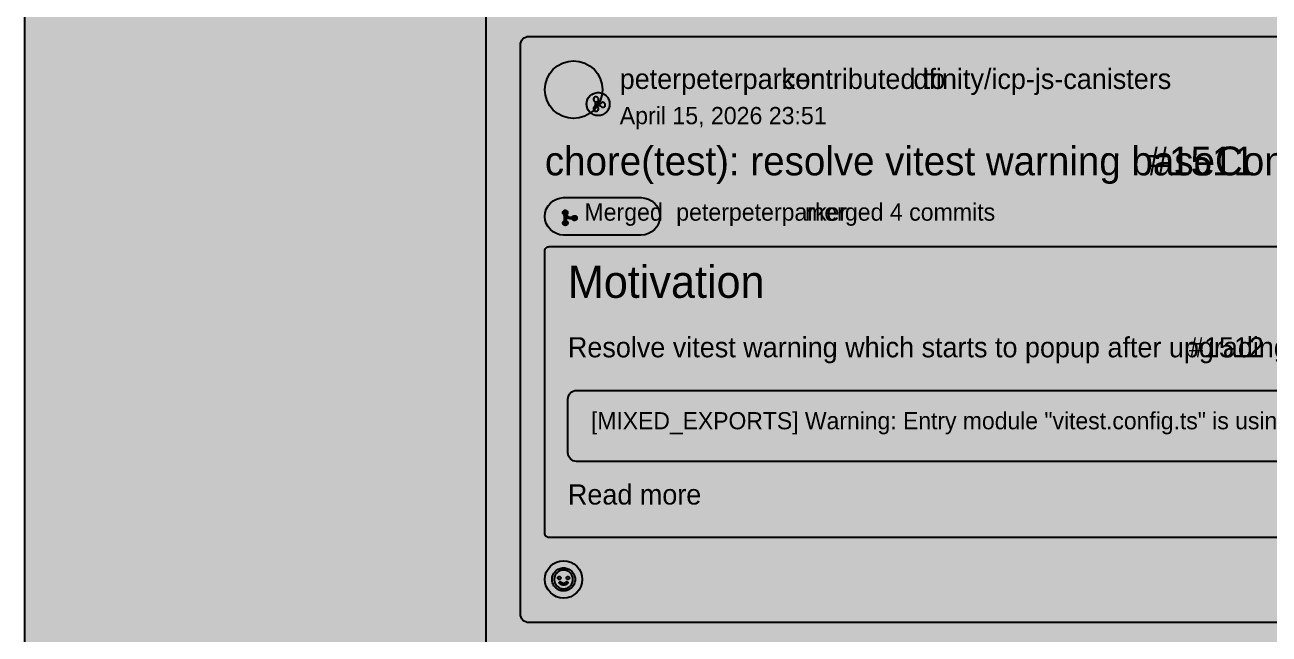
# Model space of a CAD drawing. Extents: x 0 to 2255, y 0 to 8703.
# Drawn here: x 0 to 864, y 6001 to 6424 of the extents above; entities that cross this region are included whole.
import ezdxf

# ---------------------------------------------------------------- set-up
doc = ezdxf.new("R2010")
doc.units = 0

msp = doc.modelspace()

# ---------------------------------------------------------------- hatches: boundary and pattern name
at = {"true_color": 0x0d1117}
for points in [[(0, 8703), (1280, 8703), (1280, 0.44), (0, 0.44)], [(0, 8639), (1280, 8639), (1280, 0.44), (0, 0.44)], [(0, 8639), (320, 8639), (320, 0.44), (0, 0.44)], [(350, 6416.12), (998.03, 6416.12), (998.03, 6416.12), (999.2, 6416.01), (1000.33, 6415.67), (1001.36, 6415.11), (1002.27, 6414.37), (1003.02, 6413.46), (1003.57, 6412.42), (1003.92, 6411.3), (1004.03, 6410.12), (1004.03, 6014.97), (1004.03, 6014.97), (1003.92, 6013.8), (1003.57, 6012.67), (1003.02, 6011.64), (1002.27, 6010.73), (1001.36, 6009.98), (1000.33, 6009.43), (999.2, 6009.08), (998.03, 6008.97), (350, 6008.97), (350, 6008.97), (348.83, 6009.08), (347.7, 6009.43), (346.67, 6009.98), (345.76, 6010.73), (345.01, 6011.64), (344.46, 6012.67), (344.12, 6013.8), (344, 6014.97), (344, 6410.12), (344, 6410.12), (344.12, 6411.3), (344.46, 6412.42), (345.01, 6413.46), (345.76, 6414.37), (346.67, 6415.11), (347.7, 6415.67), (348.83, 6416.01), (350, 6416.12)], [(398, 6377.12), (398, 6377.12), (398, 6377.12), (399.56, 6376.97), (401.06, 6376.52), (402.44, 6375.78), (403.66, 6374.78), (404.65, 6373.57), (405.39, 6372.19), (405.85, 6370.69), (406, 6369.12), (406, 6369.12), (406, 6369.12), (405.85, 6367.56), (405.39, 6366.06), (404.65, 6364.68), (403.66, 6363.47), (402.44, 6362.47), (401.06, 6361.73), (399.56, 6361.28), (398, 6361.12), (398, 6361.12), (398, 6361.12), (396.44, 6361.28), (394.94, 6361.73), (393.56, 6362.47), (392.34, 6363.47), (391.35, 6364.68), (390.61, 6366.06), (390.15, 6367.56), (390, 6369.12), (390, 6369.12), (390, 6369.12), (390.15, 6370.69), (390.61, 6372.19), (391.35, 6373.57), (392.34, 6374.78), (393.56, 6375.78), (394.94, 6376.52), (396.44, 6376.97), (398, 6377.12)]]:
    msp.add_hatch(color=256, dxfattribs=at).paths.add_polyline_path(points, flags=0)
at = {"true_color": 0x010409}
msp.add_hatch(color=256, dxfattribs=at).paths.add_polyline_path([(0, 8639), (1280, 8639), (1280, 0.44), (0, 0.44)], flags=0)
at = {"true_color": 0xffffff}
msp.add_hatch(color=256, dxfattribs=at).paths.add_polyline_path([(381, 6399.12), (381, 6399.12), (381, 6399.12), (384.9, 6398.74), (388.65, 6397.6), (392.11, 6395.75), (395.14, 6393.27), (397.63, 6390.24), (399.48, 6386.78), (400.62, 6383.03), (401, 6379.12), (401, 6379.12), (401, 6379.12), (400.62, 6375.22), (399.48, 6371.47), (397.63, 6368.01), (395.14, 6364.98), (392.11, 6362.5), (388.65, 6360.65), (384.9, 6359.51), (381, 6359.12), (381, 6359.12), (381, 6359.12), (377.1, 6359.51), (373.35, 6360.65), (369.89, 6362.5), (366.86, 6364.98), (364.37, 6368.01), (362.52, 6371.47), (361.38, 6375.22), (361, 6379.12), (361, 6379.12), (361, 6379.12), (361.38, 6383.03), (362.52, 6386.78), (364.37, 6390.24), (366.86, 6393.27), (369.89, 6395.75), (373.35, 6397.6), (377.1, 6398.74), (381, 6399.12)], flags=0)
at = {"true_color": 0xab7df8}
h = msp.add_hatch(color=256, dxfattribs=at)
h.paths.add_polyline_path([(398, 6361.12), (397.22, 6361.16), (396.44, 6361.28), (395.68, 6361.47), (394.94, 6361.73), (394.23, 6362.07), (393.56, 6362.47), (392.92, 6362.94), (392.34, 6363.47), (391.82, 6364.05), (391.35, 6364.68), (390.94, 6365.35), (390.61, 6366.06), (390.34, 6366.8), (390.15, 6367.56), (390.04, 6368.34), (390, 6369.12), (390.04, 6369.91), (390.15, 6370.69), (390.34, 6371.45), (390.61, 6372.19), (390.94, 6372.9), (391.35, 6373.57), (391.82, 6374.2), (392.34, 6374.78), (392.92, 6375.31), (393.56, 6375.78), (394.23, 6376.18), (394.94, 6376.52), (395.68, 6376.78), (396.44, 6376.97), (397.22, 6377.09), (398, 6377.12), (398.78, 6377.09), (399.56, 6376.97), (400.32, 6376.78), (401.06, 6376.52), (401.77, 6376.18), (402.44, 6375.78), (403.08, 6375.31), (403.66, 6374.78), (404.18, 6374.2), (404.65, 6373.57), (405.06, 6372.9), (405.39, 6372.19), (405.66, 6371.45), (405.85, 6370.69), (405.96, 6369.91), (406, 6369.12), (405.96, 6368.34), (405.85, 6367.56), (405.66, 6366.8), (405.39, 6366.06), (405.06, 6365.35), (404.65, 6364.68), (404.18, 6364.05), (403.66, 6363.47), (403.08, 6362.94), (402.44, 6362.47), (401.77, 6362.07), (401.06, 6361.73), (400.32, 6361.47), (399.56, 6361.28), (398.78, 6361.16), (398, 6361.12)], flags=0)
h.paths.add_polyline_path([(398.25, 6372.38), (398.14, 6372.99), (397.81, 6373.53), (397.32, 6373.92), (396.72, 6374.11), (396.09, 6374.08), (395.52, 6373.82), (395.07, 6373.38), (394.81, 6372.81), (394.76, 6372.19), (394.94, 6371.58), (395.32, 6371.08), (395.85, 6370.75), (396, 6370.22), (396, 6369.59), (396, 6368.96), (396, 6368.33), (396, 6367.7), (395.56, 6367.35), (395.1, 6366.92), (394.82, 6366.36), (394.76, 6365.73), (394.92, 6365.13), (395.29, 6364.62), (395.81, 6364.27), (396.42, 6364.13), (397.04, 6364.21), (397.6, 6364.51), (398.01, 6364.99), (398.22, 6365.58), (398.22, 6366.21), (397.99, 6366.79), (397.57, 6367.26), (397.01, 6367.55), (397, 6368.17), (397, 6368.8), (397.44, 6368.56), (398.01, 6368.29), (398.62, 6368.15), (399.25, 6368.12), (399.69, 6367.84), (400.07, 6367.34), (400.6, 6367), (401.21, 6366.87), (401.83, 6366.98), (402.38, 6367.29), (402.78, 6367.77), (402.98, 6368.37), (402.96, 6369), (402.72, 6369.58), (402.29, 6370.03), (401.72, 6370.31), (401.1, 6370.37), (400.49, 6370.2), (399.98, 6369.83), (399.64, 6369.31), (399.13, 6369.12), (398.51, 6369.19), (397.93, 6369.44), (397.46, 6369.85), (397.14, 6370.39), (397.32, 6370.83), (397.81, 6371.22), (398.14, 6371.76), (398.25, 6372.38)], flags=0)
at = {"true_color": 0x8957e5}
msp.add_hatch(color=256, dxfattribs=at).paths.add_polyline_path([(374, 6304.12), (427.94, 6304.12), (427.94, 6304.12), (430.47, 6303.88), (432.91, 6303.14), (435.16, 6301.93), (437.13, 6300.32), (438.75, 6298.35), (439.95, 6296.1), (440.69, 6293.66), (440.94, 6291.12), (440.94, 6291.12), (440.94, 6291.12), (440.69, 6288.59), (439.95, 6286.15), (438.75, 6283.9), (437.13, 6281.93), (435.16, 6280.32), (432.91, 6279.11), (430.47, 6278.37), (427.94, 6278.12), (374, 6278.12), (374, 6278.12), (371.46, 6278.37), (369.03, 6279.11), (366.78, 6280.32), (364.81, 6281.93), (363.19, 6283.9), (361.99, 6286.15), (361.25, 6288.59), (361, 6291.12), (361, 6291.12), (361, 6291.12), (361.25, 6293.66), (361.99, 6296.1), (363.19, 6298.35), (364.81, 6300.32), (366.78, 6301.93), (369.03, 6303.14), (371.46, 6303.88), (374, 6304.12)], flags=0)
at = {"true_color": 0xffffff}
h = msp.add_hatch(color=256, dxfattribs=at)
h.paths.add_polyline_path([(376.09, 6292.26), (376.46, 6291.69), (376.94, 6291.2), (377.51, 6290.84), (378.15, 6290.6), (378.83, 6290.5), (379.51, 6290.5), (380.06, 6290.71), (380.48, 6291.24), (381.08, 6291.56), (381.76, 6291.61), (382.4, 6291.4), (382.91, 6290.95), (383.2, 6290.34), (383.23, 6289.66), (382.98, 6289.03), (382.51, 6288.54), (381.88, 6288.28), (381.2, 6288.29), (380.58, 6288.56), (380.12, 6289.06), (379.64, 6289.38), (378.95, 6289.38), (378.27, 6289.43), (377.61, 6289.58), (376.98, 6289.85), (376.4, 6290.2), (375.88, 6290.65), (375.75, 6290.28), (375.75, 6289.6), (375.75, 6288.92), (375.75, 6288.23), (376.27, 6287.86), (376.69, 6287.32), (376.87, 6286.67), (376.78, 6286), (376.43, 6285.42), (375.87, 6285.02), (375.21, 6284.88), (374.54, 6285), (373.98, 6285.38), (373.61, 6285.95), (373.5, 6286.62), (373.66, 6287.28), (374.07, 6287.83), (374.62, 6288.19), (374.62, 6288.87), (374.62, 6289.56), (374.62, 6290.24), (374.62, 6290.92), (374.62, 6291.61), (374.45, 6292.17), (373.91, 6292.59), (373.58, 6293.18), (373.51, 6293.85), (373.71, 6294.5), (374.15, 6295.02), (374.76, 6295.32), (375.44, 6295.36), (376.08, 6295.12), (376.57, 6294.66), (376.84, 6294.03), (376.84, 6293.35), (376.58, 6292.73), (376.09, 6292.26)], flags=0)
h.paths.add_polyline_path([(375.19, 6286), (375.24, 6286), (375.3, 6286.01), (375.35, 6286.02), (375.4, 6286.04), (375.45, 6286.07), (375.5, 6286.09), (375.54, 6286.13), (375.59, 6286.16), (375.62, 6286.21), (375.66, 6286.25), (375.68, 6286.3), (375.71, 6286.35), (375.73, 6286.4), (375.74, 6286.45), (375.75, 6286.51), (375.75, 6286.56), (375.75, 6286.62), (375.74, 6286.67), (375.73, 6286.73), (375.71, 6286.78), (375.68, 6286.83), (375.66, 6286.87), (375.62, 6286.92), (375.59, 6286.96), (375.54, 6287), (375.5, 6287.03), (375.45, 6287.06), (375.4, 6287.08), (375.35, 6287.1), (375.3, 6287.11), (375.24, 6287.12), (375.19, 6287.12), (375.13, 6287.12), (375.08, 6287.11), (375.02, 6287.1), (374.97, 6287.08), (374.92, 6287.06), (374.88, 6287.03), (374.83, 6287), (374.79, 6286.96), (374.75, 6286.92), (374.72, 6286.87), (374.69, 6286.83), (374.67, 6286.78), (374.65, 6286.73), (374.64, 6286.67), (374.63, 6286.62), (374.62, 6286.56), (374.63, 6286.51), (374.64, 6286.45), (374.65, 6286.4), (374.67, 6286.35), (374.69, 6286.3), (374.72, 6286.25), (374.75, 6286.21), (374.79, 6286.16), (374.83, 6286.13), (374.88, 6286.09), (374.92, 6286.07), (374.97, 6286.04), (375.02, 6286.02), (375.08, 6286.01), (375.13, 6286), (375.19, 6286)], flags=0)
h.paths.add_polyline_path([(381.56, 6289.38), (381.62, 6289.38), (381.67, 6289.39), (381.73, 6289.4), (381.78, 6289.42), (381.83, 6289.44), (381.87, 6289.47), (381.92, 6289.5), (381.96, 6289.54), (382, 6289.58), (382.03, 6289.63), (382.06, 6289.67), (382.08, 6289.72), (382.1, 6289.77), (382.11, 6289.83), (382.12, 6289.88), (382.12, 6289.94), (382.12, 6289.99), (382.11, 6290.05), (382.1, 6290.1), (382.08, 6290.15), (382.06, 6290.2), (382.03, 6290.25), (382, 6290.29), (381.96, 6290.34), (381.92, 6290.37), (381.87, 6290.41), (381.83, 6290.43), (381.78, 6290.46), (381.73, 6290.48), (381.67, 6290.49), (381.62, 6290.5), (381.56, 6290.5), (381.51, 6290.5), (381.45, 6290.49), (381.4, 6290.48), (381.35, 6290.46), (381.3, 6290.43), (381.25, 6290.41), (381.21, 6290.37), (381.16, 6290.34), (381.13, 6290.29), (381.09, 6290.25), (381.07, 6290.2), (381.04, 6290.15), (381.02, 6290.1), (381.01, 6290.05), (381, 6289.99), (381, 6289.94), (381, 6289.88), (381.01, 6289.83), (381.02, 6289.77), (381.04, 6289.72), (381.07, 6289.67), (381.09, 6289.63), (381.13, 6289.58), (381.16, 6289.54), (381.21, 6289.5), (381.25, 6289.47), (381.3, 6289.44), (381.35, 6289.42), (381.4, 6289.4), (381.45, 6289.39), (381.51, 6289.38), (381.56, 6289.38)], flags=0)
h.paths.add_polyline_path([(375.75, 6293.69), (375.75, 6293.74), (375.74, 6293.8), (375.73, 6293.85), (375.71, 6293.9), (375.68, 6293.95), (375.65, 6294), (375.62, 6294.04), (375.58, 6294.08), (375.54, 6294.12), (375.5, 6294.15), (375.45, 6294.18), (375.4, 6294.21), (375.35, 6294.22), (375.3, 6294.24), (375.24, 6294.25), (375.19, 6294.25), (375.13, 6294.24), (375.08, 6294.24), (375.02, 6294.22), (374.97, 6294.2), (374.92, 6294.18), (374.87, 6294.15), (374.83, 6294.12), (374.79, 6294.08), (374.75, 6294.04), (374.72, 6294), (374.69, 6293.95), (374.67, 6293.9), (374.65, 6293.85), (374.64, 6293.79), (374.63, 6293.74), (374.62, 6293.68), (374.63, 6293.63), (374.64, 6293.57), (374.65, 6293.52), (374.67, 6293.47), (374.69, 6293.42), (374.72, 6293.37), (374.75, 6293.33), (374.79, 6293.29), (374.83, 6293.25), (374.88, 6293.22), (374.92, 6293.19), (374.97, 6293.17), (375.03, 6293.15), (375.08, 6293.13), (375.13, 6293.13), (375.19, 6293.12), (375.24, 6293.13), (375.3, 6293.13), (375.35, 6293.15), (375.4, 6293.17), (375.45, 6293.19), (375.5, 6293.22), (375.55, 6293.25), (375.59, 6293.29), (375.62, 6293.33), (375.66, 6293.37), (375.68, 6293.42), (375.71, 6293.47), (375.73, 6293.52), (375.74, 6293.58), (375.75, 6293.63), (375.75, 6293.69)], flags=0)
at = {"true_color": 0x151b23}
for points in [[(364, 6270.12), (984.03, 6270.12), (984.03, 6270.12), (984.62, 6270.07), (985.18, 6269.9), (985.7, 6269.62), (986.15, 6269.25), (986.53, 6268.79), (986.8, 6268.27), (986.97, 6267.71), (987.03, 6267.12), (987.03, 6070.97), (987.03, 6070.97), (986.97, 6070.38), (986.8, 6069.82), (986.53, 6069.3), (986.15, 6068.85), (985.7, 6068.47), (985.18, 6068.2), (984.62, 6068.03), (984.03, 6067.97), (364, 6067.97), (364, 6067.97), (363.41, 6068.03), (362.85, 6068.2), (362.33, 6068.47), (361.88, 6068.85), (361.51, 6069.3), (361.23, 6069.82), (361.06, 6070.38), (361, 6070.97), (361, 6267.12), (361, 6267.12), (361.06, 6267.71), (361.23, 6268.27), (361.51, 6268.79), (361.88, 6269.25), (362.33, 6269.62), (362.85, 6269.9), (363.41, 6270.07), (364, 6270.12)], [(383, 6170.22), (965.03, 6170.22), (965.03, 6170.22), (966.2, 6170.1), (967.33, 6169.76), (968.36, 6169.21), (969.27, 6168.46), (970.02, 6167.55), (970.57, 6166.51), (970.92, 6165.39), (971.03, 6164.22), (971.03, 6126.97), (971.03, 6126.97), (970.92, 6125.8), (970.57, 6124.67), (970.02, 6123.64), (969.27, 6122.73), (968.36, 6121.98), (967.33, 6121.43), (966.2, 6121.08), (965.03, 6120.97), (383, 6120.97), (383, 6120.97), (381.83, 6121.08), (380.7, 6121.43), (379.67, 6121.98), (378.76, 6122.73), (378.01, 6123.64), (377.46, 6124.67), (377.12, 6125.8), (377, 6126.97), (377, 6164.22), (377, 6164.22), (377.12, 6165.39), (377.46, 6166.51), (378.01, 6167.55), (378.76, 6168.46), (379.67, 6169.21), (380.7, 6169.76), (381.83, 6170.1), (383, 6170.22)], [(374, 6051.97), (374, 6051.97), (374, 6051.97), (376.54, 6051.72), (378.97, 6050.98), (381.22, 6049.78), (383.19, 6048.16), (384.81, 6046.19), (386.01, 6043.94), (386.75, 6041.5), (387, 6038.97), (387, 6038.97), (387, 6038.97), (386.75, 6036.43), (386.01, 6033.99), (384.81, 6031.75), (383.19, 6029.78), (381.22, 6028.16), (378.97, 6026.96), (376.54, 6026.22), (374, 6025.97), (374, 6025.97), (374, 6025.97), (371.46, 6026.22), (369.03, 6026.96), (366.78, 6028.16), (364.81, 6029.78), (363.19, 6031.75), (361.99, 6033.99), (361.25, 6036.43), (361, 6038.97), (361, 6038.97), (361, 6038.97), (361.25, 6041.5), (361.99, 6043.94), (363.19, 6046.19), (364.81, 6048.16), (366.78, 6049.78), (369.03, 6050.98), (371.46, 6051.72), (374, 6051.97)]]:
    msp.add_hatch(color=256, dxfattribs=at).paths.add_polyline_path(points, flags=0)
at = {"true_color": 0x9198a1}
h = msp.add_hatch(color=256, dxfattribs=at)
h.paths.add_polyline_path([(374, 6046.97), (374.78, 6046.93), (375.56, 6046.82), (376.32, 6046.63), (377.06, 6046.36), (377.77, 6046.03), (378.44, 6045.62), (379.08, 6045.15), (379.66, 6044.63), (380.18, 6044.04), (380.65, 6043.41), (381.06, 6042.74), (381.39, 6042.03), (381.66, 6041.29), (381.85, 6040.53), (381.96, 6039.75), (382, 6038.97), (381.96, 6038.18), (381.85, 6037.41), (381.66, 6036.65), (381.39, 6035.91), (381.06, 6035.2), (380.65, 6034.52), (380.18, 6033.89), (379.66, 6033.31), (379.08, 6032.78), (378.44, 6032.32), (377.77, 6031.91), (377.06, 6031.58), (376.32, 6031.31), (375.56, 6031.12), (374.78, 6031.01), (374, 6030.97), (373.22, 6031.01), (372.44, 6031.12), (371.68, 6031.31), (370.94, 6031.58), (370.23, 6031.91), (369.56, 6032.32), (368.92, 6032.78), (368.34, 6033.31), (367.82, 6033.89), (367.35, 6034.52), (366.94, 6035.2), (366.61, 6035.91), (366.34, 6036.65), (366.15, 6037.41), (366.04, 6038.18), (366, 6038.97), (366.04, 6039.75), (366.15, 6040.53), (366.34, 6041.29), (366.61, 6042.03), (366.94, 6042.74), (367.35, 6043.41), (367.82, 6044.04), (368.34, 6044.63), (368.92, 6045.15), (369.56, 6045.62), (370.23, 6046.03), (370.94, 6046.36), (371.68, 6046.63), (372.44, 6046.82), (373.22, 6046.93), (374, 6046.97)], flags=0)
h.paths.add_polyline_path([(367.5, 6038.97), (367.53, 6038.33), (367.62, 6037.7), (367.78, 6037.08), (367.99, 6036.48), (368.27, 6035.9), (368.59, 6035.36), (368.98, 6034.85), (369.4, 6034.37), (369.88, 6033.94), (370.39, 6033.56), (370.94, 6033.24), (371.51, 6032.96), (372.11, 6032.75), (372.73, 6032.59), (373.36, 6032.5), (374, 6032.47), (374.64, 6032.5), (375.27, 6032.59), (375.89, 6032.75), (376.49, 6032.96), (377.06, 6033.24), (377.61, 6033.56), (378.12, 6033.94), (378.6, 6034.37), (379.02, 6034.85), (379.41, 6035.36), (379.73, 6035.9), (380.01, 6036.48), (380.22, 6037.08), (380.38, 6037.7), (380.47, 6038.33), (380.5, 6038.97), (380.47, 6039.61), (380.38, 6040.24), (380.22, 6040.86), (380.01, 6041.46), (379.73, 6042.03), (379.41, 6042.58), (379.02, 6043.09), (378.6, 6043.56), (378.12, 6043.99), (377.61, 6044.37), (377.06, 6044.7), (376.49, 6044.98), (375.89, 6045.19), (375.27, 6045.35), (374.64, 6045.44), (374, 6045.47), (373.36, 6045.44), (372.73, 6045.35), (372.11, 6045.19), (371.51, 6044.98), (370.94, 6044.7), (370.39, 6044.37), (369.88, 6043.99), (369.4, 6043.56), (368.98, 6043.09), (368.59, 6042.58), (368.27, 6042.03), (367.99, 6041.46), (367.78, 6040.86), (367.62, 6040.24), (367.53, 6039.61), (367.5, 6038.97)], flags=0)
h.paths.add_polyline_path([(371.32, 6037.33), (371.55, 6037.44), (371.81, 6037.47), (372.05, 6037.4), (372.27, 6037.26), (372.44, 6037.07), (372.63, 6036.9), (372.84, 6036.76), (373.08, 6036.64), (373.32, 6036.56), (373.57, 6036.5), (373.82, 6036.47), (374.08, 6036.47), (374.34, 6036.49), (374.59, 6036.54), (374.84, 6036.61), (375.07, 6036.71), (375.29, 6036.85), (375.49, 6037), (375.67, 6037.19), (375.86, 6037.36), (376.1, 6037.46), (376.35, 6037.47), (376.6, 6037.39), (376.8, 6037.23), (376.94, 6037.02), (377, 6036.77), (376.97, 6036.52), (376.86, 6036.29), (376.73, 6036.13), (376.56, 6035.94), (376.36, 6035.77), (376.16, 6035.62), (375.94, 6035.48), (375.71, 6035.36), (375.48, 6035.25), (375.24, 6035.16), (374.99, 6035.09), (374.74, 6035.03), (374.49, 6034.99), (374.23, 6034.97), (373.97, 6034.97), (373.72, 6034.98), (373.46, 6035), (373.21, 6035.05), (372.96, 6035.1), (372.71, 6035.18), (372.47, 6035.27), (372.24, 6035.38), (372.01, 6035.51), (371.8, 6035.65), (371.6, 6035.81), (371.41, 6035.98), (371.23, 6036.17), (371.22, 6036.35), (371.43, 6036.5), (371.64, 6036.64), (371.65, 6036.65), (371.43, 6036.5), (371.22, 6036.35), (371.06, 6036.42), (371, 6036.67), (371.03, 6036.92), (371.14, 6037.15), (371.32, 6037.33)], flags=0)
h.paths.add_polyline_path([(378, 6039.97), (378, 6039.87), (377.98, 6039.77), (377.96, 6039.68), (377.92, 6039.59), (377.88, 6039.5), (377.83, 6039.41), (377.77, 6039.33), (377.71, 6039.26), (377.63, 6039.2), (377.56, 6039.14), (377.47, 6039.09), (377.38, 6039.04), (377.29, 6039.01), (377.2, 6038.99), (377.1, 6038.97), (377, 6038.97), (376.9, 6038.97), (376.8, 6038.99), (376.71, 6039.01), (376.62, 6039.04), (376.53, 6039.09), (376.44, 6039.14), (376.37, 6039.2), (376.29, 6039.26), (376.23, 6039.33), (376.17, 6039.41), (376.12, 6039.5), (376.08, 6039.59), (376.04, 6039.68), (376.02, 6039.77), (376, 6039.87), (376, 6039.97), (376, 6040.07), (376.02, 6040.16), (376.04, 6040.26), (376.08, 6040.35), (376.12, 6040.44), (376.17, 6040.52), (376.23, 6040.6), (376.29, 6040.68), (376.37, 6040.74), (376.44, 6040.8), (376.53, 6040.85), (376.62, 6040.89), (376.71, 6040.93), (376.8, 6040.95), (376.9, 6040.96), (377, 6040.97), (377.1, 6040.96), (377.2, 6040.95), (377.29, 6040.93), (377.38, 6040.89), (377.47, 6040.85), (377.56, 6040.8), (377.63, 6040.74), (377.71, 6040.68), (377.77, 6040.6), (377.83, 6040.52), (377.88, 6040.44), (377.92, 6040.35), (377.96, 6040.26), (377.98, 6040.16), (378, 6040.07), (378, 6039.97)], flags=0)
h.paths.add_polyline_path([(371, 6038.97), (370.9, 6038.97), (370.8, 6038.99), (370.71, 6039.01), (370.62, 6039.04), (370.53, 6039.09), (370.44, 6039.14), (370.37, 6039.2), (370.29, 6039.26), (370.23, 6039.33), (370.17, 6039.41), (370.12, 6039.5), (370.08, 6039.59), (370.04, 6039.68), (370.02, 6039.77), (370, 6039.87), (370, 6039.97), (370, 6040.07), (370.02, 6040.16), (370.04, 6040.26), (370.08, 6040.35), (370.12, 6040.44), (370.17, 6040.52), (370.23, 6040.6), (370.29, 6040.68), (370.37, 6040.74), (370.44, 6040.8), (370.53, 6040.85), (370.62, 6040.89), (370.71, 6040.93), (370.8, 6040.95), (370.9, 6040.96), (371, 6040.97), (371.1, 6040.96), (371.2, 6040.95), (371.29, 6040.93), (371.38, 6040.89), (371.47, 6040.85), (371.56, 6040.8), (371.63, 6040.74), (371.71, 6040.68), (371.77, 6040.6), (371.83, 6040.52), (371.88, 6040.44), (371.92, 6040.35), (371.96, 6040.26), (371.98, 6040.16), (372, 6040.07), (372, 6039.97), (372, 6039.87), (371.98, 6039.77), (371.96, 6039.68), (371.92, 6039.59), (371.88, 6039.5), (371.83, 6039.41), (371.77, 6039.33), (371.71, 6039.26), (371.63, 6039.2), (371.56, 6039.14), (371.47, 6039.09), (371.38, 6039.04), (371.29, 6039.01), (371.2, 6038.99), (371.1, 6038.97), (371, 6038.97)], flags=0)
h.paths.add_polyline_path([(376.25, 6036.72), (376.27, 6036.71), (376.29, 6036.69), (376.31, 6036.68), (376.32, 6036.67), (376.34, 6036.65), (376.36, 6036.64), (376.38, 6036.63), (376.4, 6036.61), (376.42, 6036.6), (376.44, 6036.59), (376.45, 6036.58), (376.47, 6036.56), (376.49, 6036.55), (376.51, 6036.54), (376.53, 6036.52), (376.55, 6036.51), (376.56, 6036.5), (376.58, 6036.48), (376.6, 6036.47), (376.62, 6036.46), (376.64, 6036.45), (376.66, 6036.43), (376.68, 6036.42), (376.69, 6036.41), (376.71, 6036.39), (376.73, 6036.38), (376.75, 6036.37), (376.77, 6036.35), (376.79, 6036.34), (376.81, 6036.33), (376.82, 6036.32), (376.84, 6036.3), (376.82, 6036.32), (376.81, 6036.33), (376.79, 6036.34), (376.77, 6036.35), (376.75, 6036.37), (376.73, 6036.38), (376.71, 6036.39), (376.69, 6036.41), (376.68, 6036.42), (376.66, 6036.43), (376.64, 6036.45), (376.62, 6036.46), (376.6, 6036.47), (376.58, 6036.49), (376.56, 6036.5), (376.55, 6036.51), (376.53, 6036.52), (376.51, 6036.54), (376.49, 6036.55), (376.47, 6036.56), (376.45, 6036.58), (376.44, 6036.59), (376.42, 6036.6), (376.4, 6036.62), (376.38, 6036.63), (376.36, 6036.64), (376.34, 6036.65), (376.32, 6036.67), (376.31, 6036.68), (376.29, 6036.69), (376.27, 6036.71), (376.25, 6036.72)], flags=0)

# ---------------------------------------------------------------- linework, layer by layer
at = {"true_color": 0x0d1117}
for points in [[(0, 8703), (1280, 8703), (1280, 0.44), (0, 0.44)], [(0, 8639), (1280, 8639), (1280, 0.44), (0, 0.44)], [(0, 8639), (320, 8639), (320, 0.44), (0, 0.44)], [(398, 6377.12), (398, 6377.12), (398, 6377.12), (399.56, 6376.97), (401.06, 6376.52), (402.44, 6375.78), (403.66, 6374.78), (404.65, 6373.57), (405.39, 6372.19), (405.85, 6370.69), (406, 6369.12), (406, 6369.12), (406, 6369.12), (405.85, 6367.56), (405.39, 6366.06), (404.65, 6364.68), (403.66, 6363.47), (402.44, 6362.47), (401.06, 6361.73), (399.56, 6361.28), (398, 6361.12), (398, 6361.12), (398, 6361.12), (396.44, 6361.28), (394.94, 6361.73), (393.56, 6362.47), (392.34, 6363.47), (391.35, 6364.68), (390.61, 6366.06), (390.15, 6367.56), (390, 6369.12), (390, 6369.12), (390, 6369.12), (390.15, 6370.69), (390.61, 6372.19), (391.35, 6373.57), (392.34, 6374.78), (393.56, 6375.78), (394.94, 6376.52), (396.44, 6376.97), (398, 6377.12)]]:
    msp.add_lwpolyline(points, close=True, dxfattribs=at)
at = {"true_color": 0x010409}
for points in [[(0, 8639), (1280, 8639), (1280, 0.44), (0, 0.44)], [(381, 6399.12), (381, 6399.12), (381, 6399.12), (384.9, 6398.74), (388.65, 6397.6), (392.11, 6395.75), (395.14, 6393.27), (397.63, 6390.24), (399.48, 6386.78), (400.62, 6383.03), (401, 6379.12), (401, 6379.12), (401, 6379.12), (400.62, 6375.22), (399.48, 6371.47), (397.63, 6368.01), (395.14, 6364.98), (392.11, 6362.5), (388.65, 6360.65), (384.9, 6359.51), (381, 6359.12), (381, 6359.12), (381, 6359.12), (377.1, 6359.51), (373.35, 6360.65), (369.89, 6362.5), (366.86, 6364.98), (364.37, 6368.01), (362.52, 6371.47), (361.38, 6375.22), (361, 6379.12), (361, 6379.12), (361, 6379.12), (361.38, 6383.03), (362.52, 6386.78), (364.37, 6390.24), (366.86, 6393.27), (369.89, 6395.75), (373.35, 6397.6), (377.1, 6398.74), (381, 6399.12)]]:
    msp.add_lwpolyline(points, close=True, dxfattribs=at)
at = {"true_color": 0x3d444d}
msp.add_lwpolyline([(998.03, 6008.97), (350, 6008.97), (350, 6008.97), (348.83, 6009.08), (347.7, 6009.43), (346.67, 6009.98), (345.76, 6010.73), (345.01, 6011.64), (344.46, 6012.67), (344.12, 6013.8), (344, 6014.97), (344, 6410.12), (344, 6410.12), (344.12, 6411.3), (344.46, 6412.42), (345.01, 6413.46), (345.76, 6414.37), (346.67, 6415.11), (347.7, 6415.67), (348.83, 6416.01), (350, 6416.12), (350, 6416.12), (998.03, 6416.12)], dxfattribs=at)
at = {"true_color": 0xab7df8}
for points in [[(398, 6361.12), (397.22, 6361.16), (396.44, 6361.28), (395.68, 6361.47), (394.94, 6361.73), (394.23, 6362.07), (393.56, 6362.47), (392.92, 6362.94), (392.34, 6363.47), (391.82, 6364.05), (391.35, 6364.68), (390.94, 6365.35), (390.61, 6366.06), (390.34, 6366.8), (390.15, 6367.56), (390.04, 6368.34), (390, 6369.12), (390.04, 6369.91), (390.15, 6370.69), (390.34, 6371.45), (390.61, 6372.19), (390.94, 6372.9), (391.35, 6373.57), (391.82, 6374.2), (392.34, 6374.78), (392.92, 6375.31), (393.56, 6375.78), (394.23, 6376.18), (394.94, 6376.52), (395.68, 6376.78), (396.44, 6376.97), (397.22, 6377.09), (398, 6377.12), (398.78, 6377.09), (399.56, 6376.97), (400.32, 6376.78), (401.06, 6376.52), (401.77, 6376.18), (402.44, 6375.78), (403.08, 6375.31), (403.66, 6374.78), (404.18, 6374.2), (404.65, 6373.57), (405.06, 6372.9), (405.39, 6372.19), (405.66, 6371.45), (405.85, 6370.69), (405.96, 6369.91), (406, 6369.12), (405.96, 6368.34), (405.85, 6367.56), (405.66, 6366.8), (405.39, 6366.06), (405.06, 6365.35), (404.65, 6364.68), (404.18, 6364.05), (403.66, 6363.47), (403.08, 6362.94), (402.44, 6362.47), (401.77, 6362.07), (401.06, 6361.73), (400.32, 6361.47), (399.56, 6361.28), (398.78, 6361.16), (398, 6361.12)], [(398.25, 6372.38), (398.14, 6372.99), (397.81, 6373.53), (397.32, 6373.92), (396.72, 6374.11), (396.09, 6374.08), (395.52, 6373.82), (395.07, 6373.38), (394.81, 6372.81), (394.76, 6372.19), (394.94, 6371.58), (395.32, 6371.08), (395.85, 6370.75), (396, 6370.22), (396, 6369.59), (396, 6368.96), (396, 6368.33), (396, 6367.7), (395.56, 6367.35), (395.1, 6366.92), (394.82, 6366.36), (394.76, 6365.73), (394.92, 6365.13), (395.29, 6364.62), (395.81, 6364.27), (396.42, 6364.13), (397.04, 6364.21), (397.6, 6364.51), (398.01, 6364.99), (398.22, 6365.58), (398.22, 6366.21), (397.99, 6366.79), (397.57, 6367.26), (397.01, 6367.55), (397, 6368.17), (397, 6368.8), (397.44, 6368.56), (398.01, 6368.29), (398.62, 6368.15), (399.25, 6368.12), (399.69, 6367.84), (400.07, 6367.34), (400.6, 6367), (401.21, 6366.87), (401.83, 6366.98), (402.38, 6367.29), (402.78, 6367.77), (402.98, 6368.37), (402.96, 6369), (402.72, 6369.58), (402.29, 6370.03), (401.72, 6370.31), (401.1, 6370.37), (400.49, 6370.2), (399.98, 6369.83), (399.64, 6369.31), (399.13, 6369.12), (398.51, 6369.19), (397.93, 6369.44), (397.46, 6369.85), (397.14, 6370.39), (397.32, 6370.83), (397.81, 6371.22), (398.14, 6371.76), (398.25, 6372.38)]]:
    msp.add_lwpolyline(points, close=True, dxfattribs=at)
at = {"true_color": 0x8957e5}
msp.add_lwpolyline([(374, 6304.12), (427.94, 6304.12), (427.94, 6304.12), (430.47, 6303.88), (432.91, 6303.14), (435.16, 6301.93), (437.13, 6300.32), (438.75, 6298.35), (439.95, 6296.1), (440.69, 6293.66), (440.94, 6291.12), (440.94, 6291.12), (440.94, 6291.12), (440.69, 6288.59), (439.95, 6286.15), (438.75, 6283.9), (437.13, 6281.93), (435.16, 6280.32), (432.91, 6279.11), (430.47, 6278.37), (427.94, 6278.12), (374, 6278.12), (374, 6278.12), (371.46, 6278.37), (369.03, 6279.11), (366.78, 6280.32), (364.81, 6281.93), (363.19, 6283.9), (361.99, 6286.15), (361.25, 6288.59), (361, 6291.12), (361, 6291.12), (361, 6291.12), (361.25, 6293.66), (361.99, 6296.1), (363.19, 6298.35), (364.81, 6300.32), (366.78, 6301.93), (369.03, 6303.14), (371.46, 6303.88), (374, 6304.12)], close=True, dxfattribs=at)
at = {"true_color": 0xffffff}
for points in [[(376.09, 6292.26), (376.46, 6291.69), (376.94, 6291.2), (377.51, 6290.84), (378.15, 6290.6), (378.83, 6290.5), (379.51, 6290.5), (380.06, 6290.71), (380.48, 6291.24), (381.08, 6291.56), (381.76, 6291.61), (382.4, 6291.4), (382.91, 6290.95), (383.2, 6290.34), (383.23, 6289.66), (382.98, 6289.03), (382.51, 6288.54), (381.88, 6288.28), (381.2, 6288.29), (380.58, 6288.56), (380.12, 6289.06), (379.64, 6289.38), (378.95, 6289.38), (378.27, 6289.43), (377.61, 6289.58), (376.98, 6289.85), (376.4, 6290.2), (375.88, 6290.65), (375.75, 6290.28), (375.75, 6289.6), (375.75, 6288.92), (375.75, 6288.23), (376.27, 6287.86), (376.69, 6287.32), (376.87, 6286.67), (376.78, 6286), (376.43, 6285.42), (375.87, 6285.02), (375.21, 6284.88), (374.54, 6285), (373.98, 6285.38), (373.61, 6285.95), (373.5, 6286.62), (373.66, 6287.28), (374.07, 6287.83), (374.62, 6288.19), (374.62, 6288.87), (374.62, 6289.56), (374.62, 6290.24), (374.62, 6290.92), (374.62, 6291.61), (374.45, 6292.17), (373.91, 6292.59), (373.58, 6293.18), (373.51, 6293.85), (373.71, 6294.5), (374.15, 6295.02), (374.76, 6295.32), (375.44, 6295.36), (376.08, 6295.12), (376.57, 6294.66), (376.84, 6294.03), (376.84, 6293.35), (376.58, 6292.73), (376.09, 6292.26)], [(375.75, 6293.69), (375.75, 6293.74), (375.74, 6293.8), (375.73, 6293.85), (375.71, 6293.9), (375.68, 6293.95), (375.65, 6294), (375.62, 6294.04), (375.58, 6294.08), (375.54, 6294.12), (375.5, 6294.15), (375.45, 6294.18), (375.4, 6294.21), (375.35, 6294.22), (375.3, 6294.24), (375.24, 6294.25), (375.19, 6294.25), (375.13, 6294.24), (375.08, 6294.24), (375.02, 6294.22), (374.97, 6294.2), (374.92, 6294.18), (374.87, 6294.15), (374.83, 6294.12), (374.79, 6294.08), (374.75, 6294.04), (374.72, 6294), (374.69, 6293.95), (374.67, 6293.9), (374.65, 6293.85), (374.64, 6293.79), (374.63, 6293.74), (374.62, 6293.68), (374.63, 6293.63), (374.64, 6293.57), (374.65, 6293.52), (374.67, 6293.47), (374.69, 6293.42), (374.72, 6293.37), (374.75, 6293.33), (374.79, 6293.29), (374.83, 6293.25), (374.88, 6293.22), (374.92, 6293.19), (374.97, 6293.17), (375.03, 6293.15), (375.08, 6293.13), (375.13, 6293.13), (375.19, 6293.12), (375.24, 6293.13), (375.3, 6293.13), (375.35, 6293.15), (375.4, 6293.17), (375.45, 6293.19), (375.5, 6293.22), (375.55, 6293.25), (375.59, 6293.29), (375.62, 6293.33), (375.66, 6293.37), (375.68, 6293.42), (375.71, 6293.47), (375.73, 6293.52), (375.74, 6293.58), (375.75, 6293.63), (375.75, 6293.69)], [(381.56, 6289.38), (381.62, 6289.38), (381.67, 6289.39), (381.73, 6289.4), (381.78, 6289.42), (381.83, 6289.44), (381.87, 6289.47), (381.92, 6289.5), (381.96, 6289.54), (382, 6289.58), (382.03, 6289.63), (382.06, 6289.67), (382.08, 6289.72), (382.1, 6289.77), (382.11, 6289.83), (382.12, 6289.88), (382.12, 6289.94), (382.12, 6289.99), (382.11, 6290.05), (382.1, 6290.1), (382.08, 6290.15), (382.06, 6290.2), (382.03, 6290.25), (382, 6290.29), (381.96, 6290.34), (381.92, 6290.37), (381.87, 6290.41), (381.83, 6290.43), (381.78, 6290.46), (381.73, 6290.48), (381.67, 6290.49), (381.62, 6290.5), (381.56, 6290.5), (381.51, 6290.5), (381.45, 6290.49), (381.4, 6290.48), (381.35, 6290.46), (381.3, 6290.43), (381.25, 6290.41), (381.21, 6290.37), (381.16, 6290.34), (381.13, 6290.29), (381.09, 6290.25), (381.07, 6290.2), (381.04, 6290.15), (381.02, 6290.1), (381.01, 6290.05), (381, 6289.99), (381, 6289.94), (381, 6289.88), (381.01, 6289.83), (381.02, 6289.77), (381.04, 6289.72), (381.07, 6289.67), (381.09, 6289.63), (381.13, 6289.58), (381.16, 6289.54), (381.21, 6289.5), (381.25, 6289.47), (381.3, 6289.44), (381.35, 6289.42), (381.4, 6289.4), (381.45, 6289.39), (381.51, 6289.38), (381.56, 6289.38)], [(375.19, 6286), (375.24, 6286), (375.3, 6286.01), (375.35, 6286.02), (375.4, 6286.04), (375.45, 6286.07), (375.5, 6286.09), (375.54, 6286.13), (375.59, 6286.16), (375.62, 6286.21), (375.66, 6286.25), (375.68, 6286.3), (375.71, 6286.35), (375.73, 6286.4), (375.74, 6286.45), (375.75, 6286.51), (375.75, 6286.56), (375.75, 6286.62), (375.74, 6286.67), (375.73, 6286.73), (375.71, 6286.78), (375.68, 6286.83), (375.66, 6286.87), (375.62, 6286.92), (375.59, 6286.96), (375.54, 6287), (375.5, 6287.03), (375.45, 6287.06), (375.4, 6287.08), (375.35, 6287.1), (375.3, 6287.11), (375.24, 6287.12), (375.19, 6287.12), (375.13, 6287.12), (375.08, 6287.11), (375.02, 6287.1), (374.97, 6287.08), (374.92, 6287.06), (374.88, 6287.03), (374.83, 6287), (374.79, 6286.96), (374.75, 6286.92), (374.72, 6286.87), (374.69, 6286.83), (374.67, 6286.78), (374.65, 6286.73), (374.64, 6286.67), (374.63, 6286.62), (374.62, 6286.56), (374.63, 6286.51), (374.64, 6286.45), (374.65, 6286.4), (374.67, 6286.35), (374.69, 6286.3), (374.72, 6286.25), (374.75, 6286.21), (374.79, 6286.16), (374.83, 6286.13), (374.88, 6286.09), (374.92, 6286.07), (374.97, 6286.04), (375.02, 6286.02), (375.08, 6286.01), (375.13, 6286), (375.19, 6286)]]:
    msp.add_lwpolyline(points, close=True, dxfattribs=at)
at = {"true_color": 0x151b23}
for points in [[(984.03, 6067.97), (364, 6067.97), (364, 6067.97), (363.41, 6068.03), (362.85, 6068.2), (362.33, 6068.47), (361.88, 6068.85), (361.51, 6069.3), (361.23, 6069.82), (361.06, 6070.38), (361, 6070.97), (361, 6267.12), (361, 6267.12), (361.06, 6267.71), (361.23, 6268.27), (361.51, 6268.79), (361.88, 6269.25), (362.33, 6269.62), (362.85, 6269.9), (363.41, 6270.07), (364, 6270.12), (364, 6270.12), (984.03, 6270.12)], [(965.03, 6120.97), (383, 6120.97), (383, 6120.97), (381.83, 6121.08), (380.7, 6121.43), (379.67, 6121.98), (378.76, 6122.73), (378.01, 6123.64), (377.46, 6124.67), (377.12, 6125.8), (377, 6126.97), (377, 6164.22), (377, 6164.22), (377.12, 6165.39), (377.46, 6166.51), (378.01, 6167.55), (378.76, 6168.46), (379.67, 6169.21), (380.7, 6169.76), (381.83, 6170.1), (383, 6170.22), (383, 6170.22), (965.03, 6170.22)]]:
    msp.add_lwpolyline(points, dxfattribs=at)
at = {"true_color": 0x3d444d}
msp.add_lwpolyline([(374, 6051.97), (374, 6051.97), (374, 6051.97), (376.54, 6051.72), (378.97, 6050.98), (381.22, 6049.78), (383.19, 6048.16), (384.81, 6046.19), (386.01, 6043.94), (386.75, 6041.5), (387, 6038.97), (387, 6038.97), (387, 6038.97), (386.75, 6036.43), (386.01, 6033.99), (384.81, 6031.75), (383.19, 6029.78), (381.22, 6028.16), (378.97, 6026.96), (376.54, 6026.22), (374, 6025.97), (374, 6025.97), (374, 6025.97), (371.46, 6026.22), (369.03, 6026.96), (366.78, 6028.16), (364.81, 6029.78), (363.19, 6031.75), (361.99, 6033.99), (361.25, 6036.43), (361, 6038.97), (361, 6038.97), (361, 6038.97), (361.25, 6041.5), (361.99, 6043.94), (363.19, 6046.19), (364.81, 6048.16), (366.78, 6049.78), (369.03, 6050.98), (371.46, 6051.72), (374, 6051.97)], close=True, dxfattribs=at)
at = {"true_color": 0x9198a1}
for points in [[(374, 6046.97), (374.78, 6046.93), (375.56, 6046.82), (376.32, 6046.63), (377.06, 6046.36), (377.77, 6046.03), (378.44, 6045.62), (379.08, 6045.15), (379.66, 6044.63), (380.18, 6044.04), (380.65, 6043.41), (381.06, 6042.74), (381.39, 6042.03), (381.66, 6041.29), (381.85, 6040.53), (381.96, 6039.75), (382, 6038.97), (381.96, 6038.18), (381.85, 6037.41), (381.66, 6036.65), (381.39, 6035.91), (381.06, 6035.2), (380.65, 6034.52), (380.18, 6033.89), (379.66, 6033.31), (379.08, 6032.78), (378.44, 6032.32), (377.77, 6031.91), (377.06, 6031.58), (376.32, 6031.31), (375.56, 6031.12), (374.78, 6031.01), (374, 6030.97), (373.22, 6031.01), (372.44, 6031.12), (371.68, 6031.31), (370.94, 6031.58), (370.23, 6031.91), (369.56, 6032.32), (368.92, 6032.78), (368.34, 6033.31), (367.82, 6033.89), (367.35, 6034.52), (366.94, 6035.2), (366.61, 6035.91), (366.34, 6036.65), (366.15, 6037.41), (366.04, 6038.18), (366, 6038.97), (366.04, 6039.75), (366.15, 6040.53), (366.34, 6041.29), (366.61, 6042.03), (366.94, 6042.74), (367.35, 6043.41), (367.82, 6044.04), (368.34, 6044.63), (368.92, 6045.15), (369.56, 6045.62), (370.23, 6046.03), (370.94, 6046.36), (371.68, 6046.63), (372.44, 6046.82), (373.22, 6046.93), (374, 6046.97)], [(367.5, 6038.97), (367.53, 6038.33), (367.62, 6037.7), (367.78, 6037.08), (367.99, 6036.48), (368.27, 6035.9), (368.59, 6035.36), (368.98, 6034.85), (369.4, 6034.37), (369.88, 6033.94), (370.39, 6033.56), (370.94, 6033.24), (371.51, 6032.96), (372.11, 6032.75), (372.73, 6032.59), (373.36, 6032.5), (374, 6032.47), (374.64, 6032.5), (375.27, 6032.59), (375.89, 6032.75), (376.49, 6032.96), (377.06, 6033.24), (377.61, 6033.56), (378.12, 6033.94), (378.6, 6034.37), (379.02, 6034.85), (379.41, 6035.36), (379.73, 6035.9), (380.01, 6036.48), (380.22, 6037.08), (380.38, 6037.7), (380.47, 6038.33), (380.5, 6038.97), (380.47, 6039.61), (380.38, 6040.24), (380.22, 6040.86), (380.01, 6041.46), (379.73, 6042.03), (379.41, 6042.58), (379.02, 6043.09), (378.6, 6043.56), (378.12, 6043.99), (377.61, 6044.37), (377.06, 6044.7), (376.49, 6044.98), (375.89, 6045.19), (375.27, 6045.35), (374.64, 6045.44), (374, 6045.47), (373.36, 6045.44), (372.73, 6045.35), (372.11, 6045.19), (371.51, 6044.98), (370.94, 6044.7), (370.39, 6044.37), (369.88, 6043.99), (369.4, 6043.56), (368.98, 6043.09), (368.59, 6042.58), (368.27, 6042.03), (367.99, 6041.46), (367.78, 6040.86), (367.62, 6040.24), (367.53, 6039.61), (367.5, 6038.97)], [(371, 6038.97), (370.9, 6038.97), (370.8, 6038.99), (370.71, 6039.01), (370.62, 6039.04), (370.53, 6039.09), (370.44, 6039.14), (370.37, 6039.2), (370.29, 6039.26), (370.23, 6039.33), (370.17, 6039.41), (370.12, 6039.5), (370.08, 6039.59), (370.04, 6039.68), (370.02, 6039.77), (370, 6039.87), (370, 6039.97), (370, 6040.07), (370.02, 6040.16), (370.04, 6040.26), (370.08, 6040.35), (370.12, 6040.44), (370.17, 6040.52), (370.23, 6040.6), (370.29, 6040.68), (370.37, 6040.74), (370.44, 6040.8), (370.53, 6040.85), (370.62, 6040.89), (370.71, 6040.93), (370.8, 6040.95), (370.9, 6040.96), (371, 6040.97), (371.1, 6040.96), (371.2, 6040.95), (371.29, 6040.93), (371.38, 6040.89), (371.47, 6040.85), (371.56, 6040.8), (371.63, 6040.74), (371.71, 6040.68), (371.77, 6040.6), (371.83, 6040.52), (371.88, 6040.44), (371.92, 6040.35), (371.96, 6040.26), (371.98, 6040.16), (372, 6040.07), (372, 6039.97), (372, 6039.87), (371.98, 6039.77), (371.96, 6039.68), (371.92, 6039.59), (371.88, 6039.5), (371.83, 6039.41), (371.77, 6039.33), (371.71, 6039.26), (371.63, 6039.2), (371.56, 6039.14), (371.47, 6039.09), (371.38, 6039.04), (371.29, 6039.01), (371.2, 6038.99), (371.1, 6038.97), (371, 6038.97)], [(378, 6039.97), (378, 6039.87), (377.98, 6039.77), (377.96, 6039.68), (377.92, 6039.59), (377.88, 6039.5), (377.83, 6039.41), (377.77, 6039.33), (377.71, 6039.26), (377.63, 6039.2), (377.56, 6039.14), (377.47, 6039.09), (377.38, 6039.04), (377.29, 6039.01), (377.2, 6038.99), (377.1, 6038.97), (377, 6038.97), (376.9, 6038.97), (376.8, 6038.99), (376.71, 6039.01), (376.62, 6039.04), (376.53, 6039.09), (376.44, 6039.14), (376.37, 6039.2), (376.29, 6039.26), (376.23, 6039.33), (376.17, 6039.41), (376.12, 6039.5), (376.08, 6039.59), (376.04, 6039.68), (376.02, 6039.77), (376, 6039.87), (376, 6039.97), (376, 6040.07), (376.02, 6040.16), (376.04, 6040.26), (376.08, 6040.35), (376.12, 6040.44), (376.17, 6040.52), (376.23, 6040.6), (376.29, 6040.68), (376.37, 6040.74), (376.44, 6040.8), (376.53, 6040.85), (376.62, 6040.89), (376.71, 6040.93), (376.8, 6040.95), (376.9, 6040.96), (377, 6040.97), (377.1, 6040.96), (377.2, 6040.95), (377.29, 6040.93), (377.38, 6040.89), (377.47, 6040.85), (377.56, 6040.8), (377.63, 6040.74), (377.71, 6040.68), (377.77, 6040.6), (377.83, 6040.52), (377.88, 6040.44), (377.92, 6040.35), (377.96, 6040.26), (377.98, 6040.16), (378, 6040.07), (378, 6039.97)], [(371.32, 6037.33), (371.55, 6037.44), (371.81, 6037.47), (372.05, 6037.4), (372.27, 6037.26), (372.44, 6037.07), (372.63, 6036.9), (372.84, 6036.76), (373.08, 6036.64), (373.32, 6036.56), (373.57, 6036.5), (373.82, 6036.47), (374.08, 6036.47), (374.34, 6036.49), (374.59, 6036.54), (374.84, 6036.61), (375.07, 6036.71), (375.29, 6036.85), (375.49, 6037), (375.67, 6037.19), (375.86, 6037.36), (376.1, 6037.46), (376.35, 6037.47), (376.6, 6037.39), (376.8, 6037.23), (376.94, 6037.02), (377, 6036.77), (376.97, 6036.52), (376.86, 6036.29), (376.73, 6036.13), (376.56, 6035.94), (376.36, 6035.77), (376.16, 6035.62), (375.94, 6035.48), (375.71, 6035.36), (375.48, 6035.25), (375.24, 6035.16), (374.99, 6035.09), (374.74, 6035.03), (374.49, 6034.99), (374.23, 6034.97), (373.97, 6034.97), (373.72, 6034.98), (373.46, 6035), (373.21, 6035.05), (372.96, 6035.1), (372.71, 6035.18), (372.47, 6035.27), (372.24, 6035.38), (372.01, 6035.51), (371.8, 6035.65), (371.6, 6035.81), (371.41, 6035.98), (371.23, 6036.17), (371.22, 6036.35), (371.43, 6036.5), (371.64, 6036.64), (371.65, 6036.65), (371.43, 6036.5), (371.22, 6036.35), (371.06, 6036.42), (371, 6036.67), (371.03, 6036.92), (371.14, 6037.15), (371.32, 6037.33)], [(376.25, 6036.72), (376.27, 6036.71), (376.29, 6036.69), (376.31, 6036.68), (376.32, 6036.67), (376.34, 6036.65), (376.36, 6036.64), (376.38, 6036.63), (376.4, 6036.61), (376.42, 6036.6), (376.44, 6036.59), (376.45, 6036.58), (376.47, 6036.56), (376.49, 6036.55), (376.51, 6036.54), (376.53, 6036.52), (376.55, 6036.51), (376.56, 6036.5), (376.58, 6036.48), (376.6, 6036.47), (376.62, 6036.46), (376.64, 6036.45), (376.66, 6036.43), (376.68, 6036.42), (376.69, 6036.41), (376.71, 6036.39), (376.73, 6036.38), (376.75, 6036.37), (376.77, 6036.35), (376.79, 6036.34), (376.81, 6036.33), (376.82, 6036.32), (376.84, 6036.3), (376.82, 6036.32), (376.81, 6036.33), (376.79, 6036.34), (376.77, 6036.35), (376.75, 6036.37), (376.73, 6036.38), (376.71, 6036.39), (376.69, 6036.41), (376.68, 6036.42), (376.66, 6036.43), (376.64, 6036.45), (376.62, 6036.46), (376.6, 6036.47), (376.58, 6036.49), (376.56, 6036.5), (376.55, 6036.51), (376.53, 6036.52), (376.51, 6036.54), (376.49, 6036.55), (376.47, 6036.56), (376.45, 6036.58), (376.44, 6036.59), (376.42, 6036.6), (376.4, 6036.62), (376.38, 6036.63), (376.36, 6036.64), (376.34, 6036.65), (376.32, 6036.67), (376.31, 6036.68), (376.29, 6036.69), (376.27, 6036.71), (376.25, 6036.72)]]:
    msp.add_lwpolyline(points, close=True, dxfattribs=at)

# ---------------------------------------------------------------- texts
at = {"true_color": 0xf0f6fc}
for s, height, p in [('peterpeterparker', 14, (413, 6379.62)), ('dfinity/icp-js-canisters', 14, (616.94, 6379.62)), ('chore(test): resolve vitest warning baseConfig ', 20, (361, 6319.62)), ('Motivation', 22.4, (377, 6234.52)), ('Resolve vitest warning which starts to popup after upgrading vitest in ', 14, (377, 6193.22)), (':', 14, (846.67, 6193.22)), ('[MIXED_EXPORTS] Warning: Entry module "vitest.config.ts" is using named (including "baseConfig", "default") and default exports together. Consumers of your bundle will have to use `chunk.default` to access the default export, which may not be what you want. …', 11.9, (393, 6143.24)), ('Read more', 14, (377, 6090.97))]:
    msp.add_text(s, height=height, dxfattribs=at).set_placement(p)
at = {"true_color": 0x9198a1}
for s, height, p in [(' contributed to', 14, (520.42, 6379.62)), ('April 15, 2026 23:51', 12, (413, 6355.12)), ('#1511', 20, (779.53, 6319.62)), ('peterpeterparker', 12, (452.23, 6288.12)), ('merged 4 commits', 12, (541.67, 6288.12))]:
    msp.add_text(s, height=height, dxfattribs=at).set_placement(p)
at = {"true_color": 0xffffff}
msp.add_text(' Merged', height=12, dxfattribs=at).set_placement((384, 6288.12))
at = {"true_color": 0x4493f8}
msp.add_text('#1512', height=14, dxfattribs=at).set_placement((808.2, 6193.22))

doc.saveas('drawing.dxf')
